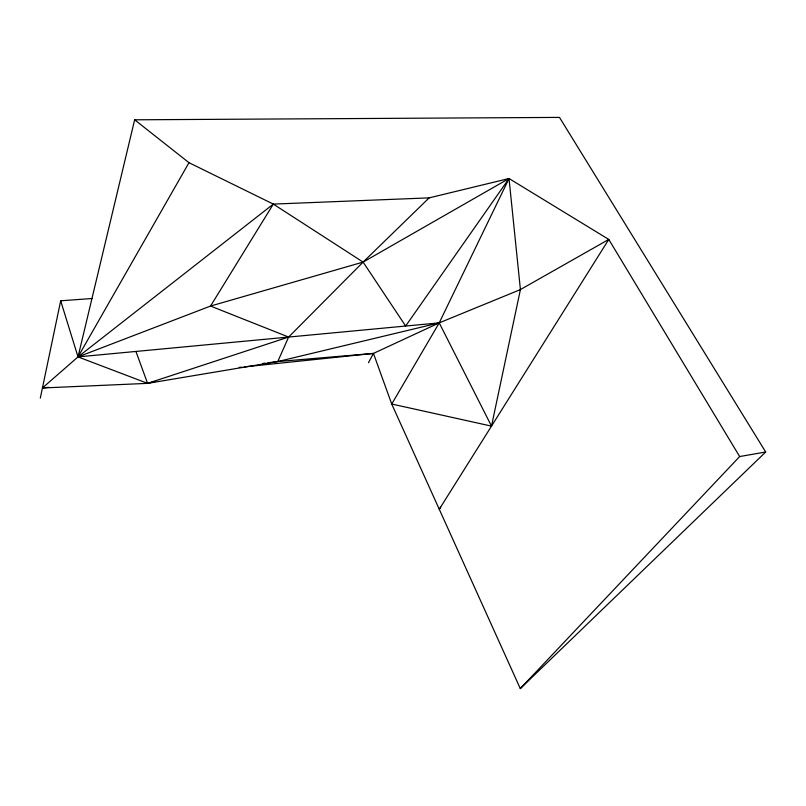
<?xml version="1.0" encoding="UTF-8"?>
<svg xmlns="http://www.w3.org/2000/svg" width="806" height="806" viewBox="0 0 806 806"><rect width="100%" height="100%" fill="white"/><g stroke="black" fill="none" stroke-linecap="round" stroke-linejoin="round"><path stroke-width="1.21" d="M40.3 398.174L60.682 300.799L92.035 298.512M244.188 366.911L373.46 353.411L391.716 404.018L491.499 426.122L520.414 289.576L509.019 178.519L429.145 197.873L273.325 204.099L188.977 162.691L134.652 119.802L78.021 356.897L42.436 387.978L147.579 383.364L277.758 361.562L439.22 322.874L520.414 289.576L608.782 239.432L739.666 456.549L765.7 452.005L559.495 117.404L134.652 119.802M267.794 362.811L277.758 361.562L288.629 337.059L363.113 262.091L429.145 197.873M391.605 404.28L439.22 322.874L509.019 178.519L608.782 239.432L439.27 509.271L440.731 507.226M368.473 362.7L373.46 353.411L439.22 322.874L491.499 426.122M188.977 162.691L78.021 356.897L147.579 383.364L154.752 381.55M135.932 351.446L147.579 383.364L288.629 337.059L210.537 306.058L363.113 262.091L509.019 178.519L405.65 326.037L363.113 262.091L273.325 204.099L210.537 306.058L78.021 356.897L60.682 300.799M391.716 404.018L520.293 688.596L739.666 456.549M520.293 688.596L765.7 452.005M273.325 204.099L78.021 356.897L439.22 322.874M262.806 363.435L265.295 363.123M42.436 387.978L48.662 387.323M239.201 367.435L241.689 367.173M277.758 361.562L372.614 353.502"/></g></svg>
